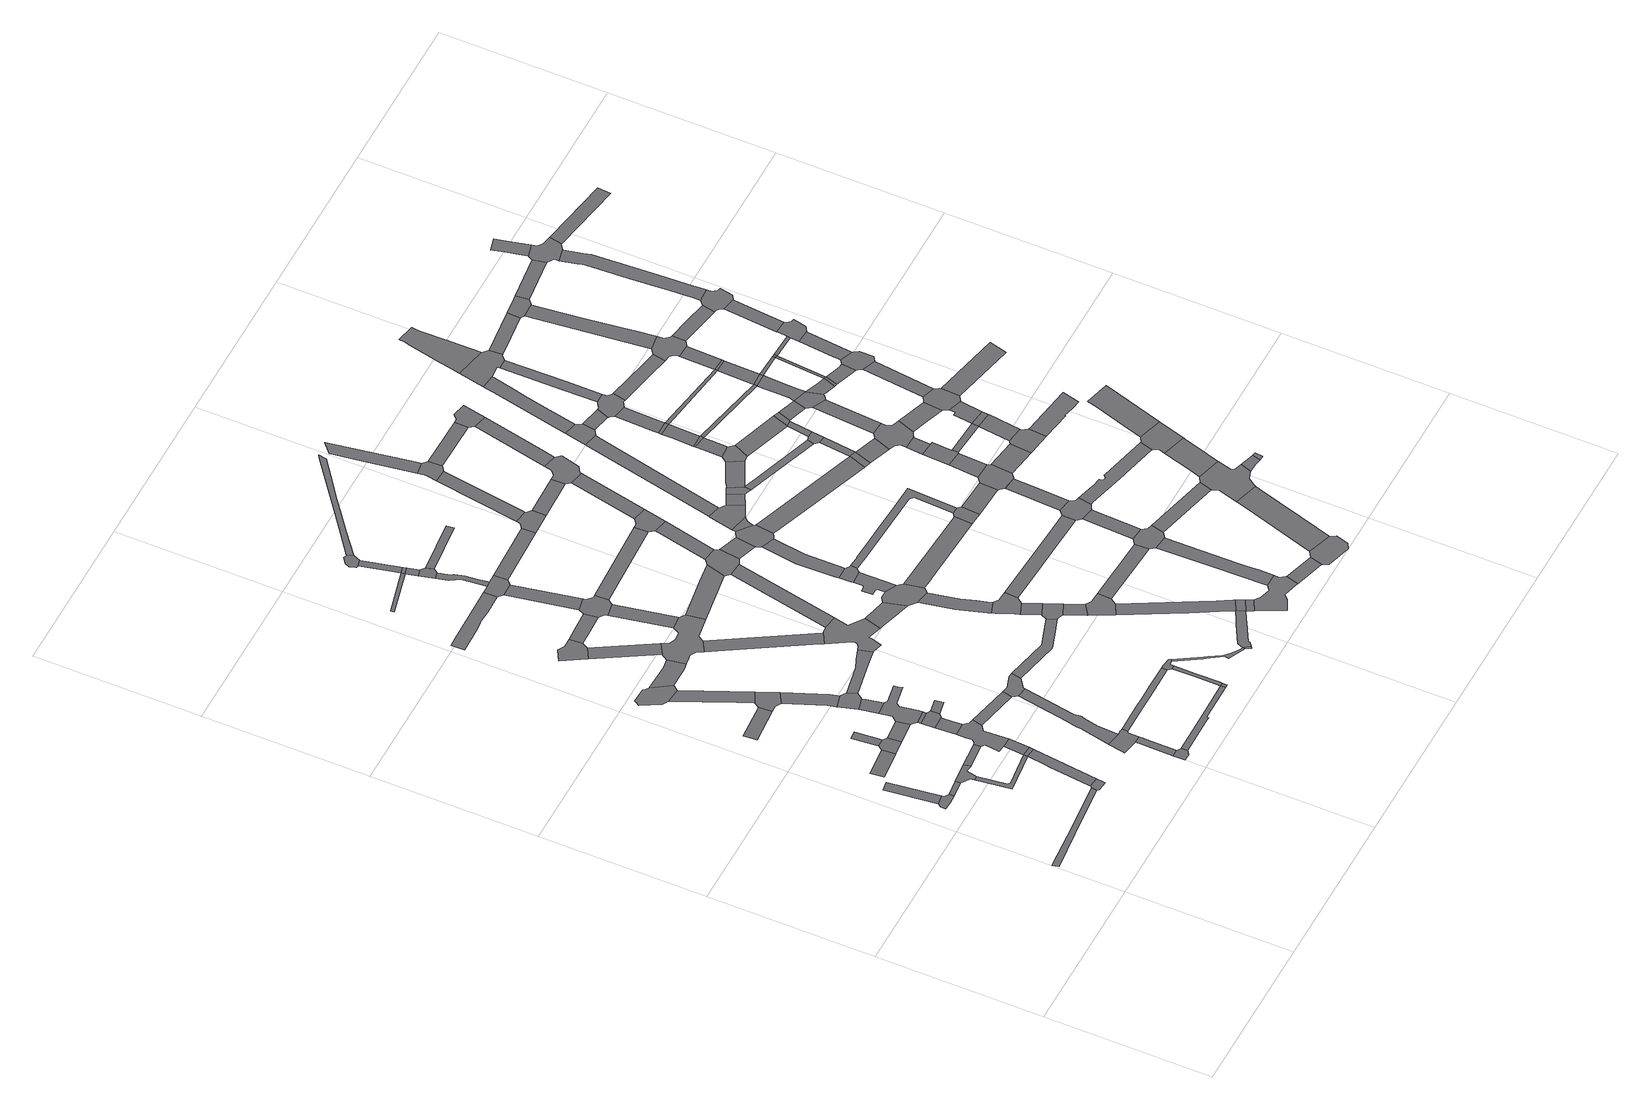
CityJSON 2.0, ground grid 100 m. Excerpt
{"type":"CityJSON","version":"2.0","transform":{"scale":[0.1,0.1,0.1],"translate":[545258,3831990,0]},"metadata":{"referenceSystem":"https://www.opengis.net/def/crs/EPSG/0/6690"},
"CityObjects":{
"road1":{"type":"Road","attributes":{"RoadStructureAttribute.sectionType":"1"},"geometry":[{"type":"MultiSurface","lod":"1","boundaries":[[[0,1,2,3,4,5,6,7]]]}]},
"road2":{"type":"Road","geometry":[{"type":"MultiSurface","lod":"1","boundaries":[[[8,9,10,11,12,13,14,15,16,17]]]}]},
"road3":{"type":"Road","attributes":{"RoadStructureAttribute.sectionType":"1"},"geometry":[{"type":"MultiSurface","lod":"1","boundaries":[[[18,19,10,9]]]}]},
"road4":{"type":"Road","attributes":{"RoadStructureAttribute.sectionType":"1"},"geometry":[{"type":"MultiSurface","lod":"1","boundaries":[[[20,17,16,21]]]}]},
"road5":{"type":"Road","geometry":[{"type":"MultiSurface","lod":"1","boundaries":[[[22,20,21,23,24,25,26,27,28]]]}]},
"road6":{"type":"Road","attributes":{"RoadStructureAttribute.sectionType":"1"},"geometry":[{"type":"MultiSurface","lod":"1","boundaries":[[[29,30,31,32,33]]]}]},
"road7":{"type":"Road","geometry":[{"type":"MultiSurface","lod":"1","boundaries":[[[34,0,7,35,36,37,38]]]}]},
"road8":{"type":"Road","attributes":{"RoadStructureAttribute.sectionType":"1"},"geometry":[{"type":"MultiSurface","lod":"1","boundaries":[[[39,40,25,24,41,42,43]]]}]},
"road9":{"type":"Road","attributes":{"RoadStructureAttribute.sectionType":"1"},"geometry":[{"type":"MultiSurface","lod":"1","boundaries":[[[42,44,45,46,47,34,38,48]]]}]},
"road10":{"type":"Road","attributes":{"RoadStructureAttribute.sectionType":"1"},"geometry":[{"type":"MultiSurface","lod":"1","boundaries":[[[49,50,51,22,28,52]]]}]},
"road11":{"type":"Road","geometry":[{"type":"MultiSurface","lod":"1","boundaries":[[[53,29,33,54,55,56]]]}]},
"road12":{"type":"Road","geometry":[{"type":"MultiSurface","lod":"1","boundaries":[[[57,58,53,56]]]}]},
"road13":{"type":"Road","attributes":{"RoadStructureAttribute.sectionType":"1"},"geometry":[{"type":"MultiSurface","lod":"1","boundaries":[[[59,60,61,62]]]}]},
"road14":{"type":"Road","geometry":[{"type":"MultiSurface","lod":"1","boundaries":[[[43,42,48,63,64]]]}]},
"road15":{"type":"Road","attributes":{"RoadStructureAttribute.sectionType":"1"},"geometry":[{"type":"MultiSurface","lod":"1","boundaries":[[[65,43,64,66]]]}]},
"road16":{"type":"Road","attributes":{"RoadStructureAttribute.sectionType":"1"},"geometry":[{"type":"MultiSurface","lod":"1","boundaries":[[[67,55,54,68]]]}]},
"road17":{"type":"Road","geometry":[{"type":"MultiSurface","lod":"1","boundaries":[[[69,70,71,72,73,74,75,49,52,76,77,78,79,65,66,80,81,82]]]}]},
"road18":{"type":"Road","geometry":[{"type":"MultiSurface","lod":"1","boundaries":[[[83,84,85,86,87,88,89,90,91,92,93,94,95]]]}]},
"road19":{"type":"Road","geometry":[{"type":"MultiSurface","lod":"1","boundaries":[[[96,97,98,99,100,101,102]]]}]},
"road20":{"type":"Road","attributes":{"RoadStructureAttribute.sectionType":"1"},"geometry":[{"type":"MultiSurface","lod":"1","boundaries":[[[103,104,105,71,70]]]}]},
"road21":{"type":"Road","attributes":{"RoadStructureAttribute.sectionType":"1"},"geometry":[{"type":"MultiSurface","lod":"1","boundaries":[[[88,106,107,108,89]]]}]},
"road22":{"type":"Road","attributes":{"RoadStructureAttribute.sectionType":"1"},"geometry":[{"type":"MultiSurface","lod":"1","boundaries":[[[109,110,111,96,102,112,113,114]]]}]},
"road23":{"type":"Road","geometry":[{"type":"MultiSurface","lod":"1","boundaries":[[[115,116,117,105,104,118,119,120]]]}]},
"road24":{"type":"Road","attributes":{"RoadStructureAttribute.sectionType":"1"},"geometry":[{"type":"MultiSurface","lod":"1","boundaries":[[[121,122,117,116]]]}]},
"road25":{"type":"Road","geometry":[{"type":"MultiSurface","lod":"1","boundaries":[[[108,107,59,62,123,124,125]]]}]},
"road26":{"type":"Road","geometry":[{"type":"MultiSurface","lod":"1","boundaries":[[[126,127,128,129,130,109,114,131,132,133,134,135,136,137]]]}]},
"road27":{"type":"Road","attributes":{"RoadStructureAttribute.sectionType":"1"},"geometry":[{"type":"MultiSurface","lod":"1","boundaries":[[[138,125,124,139,140,141]]]}]},
"road28":{"type":"Road","attributes":{"RoadStructureAttribute.sectionType":"1"},"geometry":[{"type":"MultiSurface","lod":"1","boundaries":[[[142,143,144,145,146,147]]]}]},
"road29":{"type":"Road","geometry":[{"type":"MultiSurface","lod":"1","boundaries":[[[141,140,148,144,143,149,150]]]}]},
"road30":{"type":"Road","attributes":{"RoadStructureAttribute.sectionType":"1"},"geometry":[{"type":"MultiSurface","lod":"1","boundaries":[[[151,152,153,154,155,156,157,147,146,158,67,68,122,121]]]}]},
"road31":{"type":"Road","attributes":{"RoadStructureAttribute.sectionType":"1"},"geometry":[{"type":"MultiSurface","lod":"1","boundaries":[[[159,160,93,92,161,162,163,164]]]}]},
"road32":{"type":"Road","geometry":[{"type":"MultiSurface","lod":"1","boundaries":[[[165,166,167,120,119]]]}]},
"road33":{"type":"Road","attributes":{"RoadStructureAttribute.sectionType":"1"},"geometry":[{"type":"MultiSurface","lod":"1","boundaries":[[[82,81,168,169,170,171]]]}]},
"road34":{"type":"Road","attributes":{"RoadStructureAttribute.sectionType":"1"},"geometry":[{"type":"MultiSurface","lod":"1","boundaries":[[[172,173,174,175,176,177,178,126,137,179,180,181,182,183,184]]]}]},
"road35":{"type":"Road","geometry":[{"type":"MultiSurface","lod":"1","boundaries":[[[185,186,187,188,189,190,191]]]}]},
"road36":{"type":"Road","attributes":{"RoadStructureAttribute.sectionType":"1"},"geometry":[{"type":"MultiSurface","lod":"1","boundaries":[[[189,188,192,193]]]}]},
"road37":{"type":"Road","attributes":{"RoadStructureAttribute.sectionType":"1"},"geometry":[{"type":"MultiSurface","lod":"1","boundaries":[[[194,100,99,195,196,197,198,199]]]}]},
"road38":{"type":"Road","attributes":{"RoadStructureAttribute.sectionType":"1"},"geometry":[{"type":"MultiSurface","lod":"1","boundaries":[[[200,201,202,150,149,203,204,205]]]}]},
"road39":{"type":"Road","geometry":[{"type":"MultiSurface","lod":"1","boundaries":[[[206,207,171,170,169,172,184,208,209,210]]]}]},
"road40":{"type":"Road","attributes":{"RoadStructureAttribute.sectionType":"1"},"geometry":[{"type":"MultiSurface","lod":"1","boundaries":[[[211,212,213,214,215,216,217,218,219]]]}]},
"road41":{"type":"Road","attributes":{"RoadStructureAttribute.sectionType":"1"},"geometry":[{"type":"MultiSurface","lod":"1","boundaries":[[[220,221,222,223,134,133,224,225,226,227,228]]]}]},
"road42":{"type":"Road","attributes":{"RoadStructureAttribute.sectionType":"1"},"geometry":[{"type":"MultiSurface","lod":"1","boundaries":[[[229,230,191,190,231,232]]]}]},
"road43":{"type":"Road","geometry":[{"type":"MultiSurface","lod":"1","boundaries":[[[233,234,235,193,192,236,237,238,159,164,239,240,241,242,243,244,245,246,247,248]]]}]},
"road44":{"type":"Road","attributes":{"RoadStructureAttribute.sectionType":"1"},"geometry":[{"type":"MultiSurface","lod":"1","boundaries":[[[243,242,249,250,251,252]]]}]},
"road45":{"type":"Road","attributes":{"RoadStructureAttribute.sectionType":"1"},"geometry":[{"type":"MultiSurface","lod":"1","boundaries":[[[253,254,255,256,257,258]]]}]},
"road46":{"type":"Road","geometry":[{"type":"MultiSurface","lod":"1","boundaries":[[[199,198,259,260]]]}]},
"road47":{"type":"Road","attributes":{"RoadStructureAttribute.sectionType":"1"},"geometry":[{"type":"MultiSurface","lod":"1","boundaries":[[[261,262,248,247]]]}]},
"road48":{"type":"Road","geometry":[{"type":"MultiSurface","lod":"1","boundaries":[[[263,264,265,266,229,232,267,262,261,268,269,270]]]}]},
"road49":{"type":"Road","attributes":{"RoadStructureAttribute.sectionType":"1"},"geometry":[{"type":"MultiSurface","lod":"1","boundaries":[[[271,272,199,260,273,274,275]]]}]},
"road50":{"type":"Road","geometry":[{"type":"MultiSurface","lod":"1","boundaries":[[[276,252,251,277,278,279,280,281,200,205,282,283,284,285,286,287,288,289]]]}]},
"road51":{"type":"Road","attributes":{"RoadStructureAttribute.sectionType":"1"},"geometry":[{"type":"MultiSurface","lod":"1","boundaries":[[[290,291,266,265]]]}]},
"road52":{"type":"Road","geometry":[{"type":"MultiSurface","lod":"1","boundaries":[[[292,293,294,295,296,211,219,291,290,297]]]}]},
"road53":{"type":"Road","geometry":[{"type":"MultiSurface","lod":"1","boundaries":[[[298,299,300,228,227,271,275,301,302,303]]]}]},
"road54":{"type":"Road","attributes":{"RoadStructureAttribute.sectionType":"1"},"geometry":[{"type":"MultiSurface","lod":"1","boundaries":[[[304,305,306,210,209,307,308,309,310,311]]]}]},
"road55":{"type":"Road","attributes":{"RoadStructureAttribute.sectionType":"1"},"geometry":[{"type":"MultiSurface","lod":"1","boundaries":[[[312,313,314,315,316,317,318,319,294,293]]]}]},
"road56":{"type":"Road","attributes":{"RoadStructureAttribute.sectionType":"1"},"geometry":[{"type":"MultiSurface","lod":"1","boundaries":[[[320,258,321,322]]]}]},
"road57":{"type":"Road","geometry":[{"type":"MultiSurface","lod":"1","boundaries":[[[323,253,258,320]]]}]},
"road58":{"type":"Road","geometry":[{"type":"MultiSurface","lod":"1","boundaries":[[[322,321,317,316,324,325]]]}]},
"road59":{"type":"Road","attributes":{"RoadStructureAttribute.sectionType":"1"},"geometry":[{"type":"MultiSurface","lod":"1","boundaries":[[[326,327,328,253,323]]]}]},
"road60":{"type":"Road","geometry":[{"type":"MultiSurface","lod":"1","boundaries":[[[329,330,331,332,333,327,326,334,335]]]}]},
"road61":{"type":"Road","attributes":{"RoadStructureAttribute.sectionType":"1"},"geometry":[{"type":"MultiSurface","lod":"1","boundaries":[[[336,337,338,339,340,303,302,341,342,343,344,345,346]]]}]},
"road62":{"type":"Road","attributes":{"RoadStructureAttribute.sectionType":"1"},"geometry":[{"type":"MultiSurface","lod":"1","boundaries":[[[347,348,246,245,349]]]}]},
"road63":{"type":"Road","attributes":{"RoadStructureAttribute.sectionType":"1"},"geometry":[{"type":"MultiSurface","lod":"1","boundaries":[[[350,351,287,286,352,353,354,355,356]]]}]},
"road64":{"type":"Road","attributes":{"RoadStructureAttribute.sectionType":"1"},"geometry":[{"type":"MultiSurface","lod":"1","boundaries":[[[357,276,289,358]]]}]},
"road65":{"type":"Road","attributes":{"RoadStructureAttribute.sectionType":"1"},"geometry":[{"type":"MultiSurface","lod":"1","boundaries":[[[346,359,345,360,361]]]}]},
"road66":{"type":"Road","attributes":{"RoadStructureAttribute.sectionType":"1"},"geometry":[{"type":"MultiSurface","lod":"1","boundaries":[[[362,363,325,324]]]}]},
"road67":{"type":"Road","attributes":{"RoadStructureAttribute.sectionType":"1"},"geometry":[{"type":"MultiSurface","lod":"1","boundaries":[[[364,292,297,365]]]}]},
"road68":{"type":"Road","attributes":{"RoadStructureAttribute.sectionType":"1"},"geometry":[{"type":"MultiSurface","lod":"1","boundaries":[[[366,367,368,369,370,371,372,373,374,375]]]}]},
"road69":{"type":"Road","attributes":{"RoadStructureAttribute.sectionType":"1"},"geometry":[{"type":"MultiSurface","lod":"1","boundaries":[[[376,270,269,377]]]}]},
"road70":{"type":"Road","geometry":[{"type":"MultiSurface","lod":"1","boundaries":[[[378,379,380,356,355,381,366,375,382,383,384,385,386]]]}]},
"road71":{"type":"Road","geometry":[{"type":"MultiSurface","lod":"1","boundaries":[[[387,388,371,370,389,390,391,392,393,394]]]}]},
"road72":{"type":"Road","attributes":{"RoadStructureAttribute.sectionType":"1"},"geometry":[{"type":"MultiSurface","lod":"1","boundaries":[[[392,391,395,396,397]]]}]},
"road73":{"type":"Road","geometry":[{"type":"MultiSurface","lod":"1","boundaries":[[[397,396,398,304,311,399,400,401]]]}]},
"road74":{"type":"Road","attributes":{"RoadStructureAttribute.sectionType":"1"},"geometry":[{"type":"MultiSurface","lod":"1","boundaries":[[[401,400,402,403]]]}]},
"road75":{"type":"Road","attributes":{"RoadStructureAttribute.sectionType":"1"},"geometry":[{"type":"MultiSurface","lod":"1","boundaries":[[[404,405,406,407,408,409,410,411,386,385]]]}]},
"road76":{"type":"Road","attributes":{"RoadStructureAttribute.sectionType":"1"},"geometry":[{"type":"MultiSurface","lod":"1","boundaries":[[[412,413,414,415,416,346,361,417,418,419,420,421,422]]]}]},
"road77":{"type":"Road","geometry":[{"type":"MultiSurface","lod":"1","boundaries":[[[423,403,402,424,425,426,427,428,429,430]]]}]},
"road78":{"type":"Road","geometry":[{"type":"MultiSurface","lod":"1","boundaries":[[[431,432,347,349,357,358,433,434,435]]]}]},
"road79":{"type":"Road","geometry":[{"type":"MultiSurface","lod":"1","boundaries":[[[436,437,438,439,440,405,404,441,442,443,444,445]]]}]},
"road80":{"type":"Road","attributes":{"RoadStructureAttribute.sectionType":"1"},"geometry":[{"type":"MultiSurface","lod":"1","boundaries":[[[446,447,427,426,448,449,450,451,412,452]]]}]},
"road81":{"type":"Road","attributes":{"RoadStructureAttribute.sectionType":"1"},"geometry":[{"type":"MultiSurface","lod":"1","boundaries":[[[453,454,455,456,457,458,335,334,459,460,461,462,463]]]}]},
"road82":{"type":"Road","attributes":{"RoadStructureAttribute.sectionType":"1"},"geometry":[{"type":"MultiSurface","lod":"1","boundaries":[[[464,465,466,467,438,437,468,469]]]}]},
"road83":{"type":"Road","attributes":{"RoadStructureAttribute.sectionType":"1"},"geometry":[{"type":"MultiSurface","lod":"1","boundaries":[[[434,433,470,471]]]}]},
"road84":{"type":"Road","attributes":{"RoadStructureAttribute.sectionType":"1"},"geometry":[{"type":"MultiSurface","lod":"1","boundaries":[[[472,431,435,473]]]}]},
"road85":{"type":"Road","geometry":[{"type":"MultiSurface","lod":"1","boundaries":[[[474,475,452,412,422,476]]]}]},
"road86":{"type":"Road","attributes":{"RoadStructureAttribute.sectionType":"1"},"geometry":[{"type":"MultiSurface","lod":"1","boundaries":[[[476,422,477,478,479]]]}]},
"road87":{"type":"Road","geometry":[{"type":"MultiSurface","lod":"1","boundaries":[[[480,481,364,365,482,483,484,485]]]}]},
"road88":{"type":"Road","geometry":[{"type":"MultiSurface","lod":"1","boundaries":[[[486,487,471,470,464,469,488,489,490,491,492]]]}]},
"road89":{"type":"Road","geometry":[{"type":"MultiSurface","lod":"1","boundaries":[[[493,494,376,377,472,473,495]]]}]},
"road90":{"type":"Road","geometry":[{"type":"MultiSurface","lod":"1","boundaries":[[[496,497,498,479,478,499,500,501,502,503,504,505,506,507,508,509,510,511]]]}]},
"road91":{"type":"Road","attributes":{"RoadStructureAttribute.sectionType":"1"},"geometry":[{"type":"MultiSurface","lod":"1","boundaries":[[[512,513,384,383,514,515,516,517,518]]]}]},
"road92":{"type":"Road","attributes":{"RoadStructureAttribute.sectionType":"1"},"geometry":[{"type":"MultiSurface","lod":"1","boundaries":[[[519,480,485,520,521,522]]]}]},
"road93":{"type":"Road","attributes":{"RoadStructureAttribute.sectionType":"1"},"geometry":[{"type":"MultiSurface","lod":"1","boundaries":[[[430,429,523,524]]]}]},
"road94":{"type":"Road","geometry":[{"type":"MultiSurface","lod":"1","boundaries":[[[525,486,492,526,527,528,529]]]}]},
"road95":{"type":"Road","attributes":{"RoadStructureAttribute.sectionType":"1"},"geometry":[{"type":"MultiSurface","lod":"1","boundaries":[[[530,531,532,394,393,533,534,535,536]]]}]},
"road96":{"type":"Road","attributes":{"RoadStructureAttribute.sectionType":"1"},"geometry":[{"type":"MultiSurface","lod":"1","boundaries":[[[537,483,482,538]]]}]},
"road97":{"type":"Road","attributes":{"RoadStructureAttribute.sectionType":"1"},"geometry":[{"type":"MultiSurface","lod":"1","boundaries":[[[539,540,541,542,543,544,545,546,547,445,444,548,549,550,551,552,553,554]]]}]},
"road98":{"type":"Road","attributes":{"RoadStructureAttribute.sectionType":"1"},"geometry":[{"type":"MultiSurface","lod":"1","boundaries":[[[555,556,525,529,557,558,559,560,561,562]]]}]},
"road99":{"type":"Road","attributes":{"RoadStructureAttribute.sectionType":"1"},"geometry":[{"type":"MultiSurface","lod":"1","boundaries":[[[563,493,495,564]]]}]},
"road100":{"type":"Road","geometry":[{"type":"MultiSurface","lod":"1","boundaries":[[[565,566,567,568,519,522,569,570]]]}]},
"road101":{"type":"Road","attributes":{"RoadStructureAttribute.sectionType":"1"},"geometry":[{"type":"MultiSurface","lod":"1","boundaries":[[[571,572,573,574,511,510,575,576,577,578,579]]]}]},
"road102":{"type":"Road","attributes":{"RoadStructureAttribute.sectionType":"1"},"geometry":[{"type":"MultiSurface","lod":"1","boundaries":[[[580,507,506,581,582,583]]]}]},
"road103":{"type":"Road","attributes":{"RoadStructureAttribute.sectionType":"1"},"geometry":[{"type":"MultiSurface","lod":"1","boundaries":[[[584,559,558,585]]]}]},
"road104":{"type":"Road","attributes":{"RoadStructureAttribute.sectionType":"1"},"geometry":[{"type":"MultiSurface","lod":"1","boundaries":[[[586,587,588,589,590,566,565]]]}]},
"road105":{"type":"Road","geometry":[{"type":"MultiSurface","lod":"1","boundaries":[[[591,584,585,592,593,594,595]]]}]},
"road106":{"type":"Road","geometry":[{"type":"MultiSurface","lod":"1","boundaries":[[[596,597,598,537,538,599,563,564,600,601,602,603,604,605]]]}]},
"road107":{"type":"Road","geometry":[{"type":"MultiSurface","lod":"1","boundaries":[[[606,524,523,571,579,607,608,609,610]]]}]},
"road108":{"type":"Road","geometry":[{"type":"MultiSurface","lod":"1","boundaries":[[[553,518,517,611,612,613,614,554]]]}]},
"road109":{"type":"Road","attributes":{"RoadStructureAttribute.sectionType":"1"},"geometry":[{"type":"MultiSurface","lod":"1","boundaries":[[[615,616,617,555,562,618,619]]]}]},
"road110":{"type":"Road","attributes":{"RoadStructureAttribute.sectionType":"1"},"geometry":[{"type":"MultiSurface","lod":"1","boundaries":[[[620,621,622,623,491,490,624,625,626,627]]]}]},
"road111":{"type":"Road","geometry":[{"type":"MultiSurface","lod":"1","boundaries":[[[628,583,582,629,630,631,632,633,634]]]}]},
"road112":{"type":"Road","attributes":{"RoadStructureAttribute.sectionType":"1"},"geometry":[{"type":"MultiSurface","lod":"1","boundaries":[[[635,606,610,636]]]}]},
"road113":{"type":"Road","attributes":{"RoadStructureAttribute.sectionType":"1"},"geometry":[{"type":"MultiSurface","lod":"1","boundaries":[[[570,569,637,638]]]}]},
"road114":{"type":"Road","attributes":{"RoadStructureAttribute.sectionType":"1"},"geometry":[{"type":"MultiSurface","lod":"1","boundaries":[[[639,640,641,595,594,642]]]}]},
"road115":{"type":"Road","attributes":{"RoadStructureAttribute.sectionType":"1"},"geometry":[{"type":"MultiSurface","lod":"1","boundaries":[[[614,613,643,644]]]}]},
"road116":{"type":"Road","geometry":[{"type":"MultiSurface","lod":"1","boundaries":[[[645,536,535,635,636,646,647,648,649,650,651]]]}]},
"road117":{"type":"Road","attributes":{"RoadStructureAttribute.sectionType":"1"},"geometry":[{"type":"MultiSurface","lod":"1","boundaries":[[[652,596,605,653,654]]]}]},
"road118":{"type":"Road","attributes":{"RoadStructureAttribute.sectionType":"1"},"geometry":[{"type":"MultiSurface","lod":"1","boundaries":[[[655,656,657,594,593,658,659,660]]]}]},
"road119":{"type":"Road","attributes":{"RoadStructureAttribute.sectionType":"1"},"geometry":[{"type":"MultiSurface","lod":"1","boundaries":[[[661,645,651,662,663]]]}]},
"road120":{"type":"Road","geometry":[{"type":"MultiSurface","lod":"1","boundaries":[[[664,665,639,642,666,667]]]}]},
"road121":{"type":"Road","attributes":{"RoadStructureAttribute.sectionType":"1"},"geometry":[{"type":"MultiSurface","lod":"1","boundaries":[[[668,608,607,669,670,671,672]]]}]},
"road122":{"type":"Road","attributes":{"RoadStructureAttribute.sectionType":"1"},"geometry":[{"type":"MultiSurface","lod":"1","boundaries":[[[673,674,675,676,628,634,677,678,679,680,681,682]]]}]},
"road123":{"type":"Road","geometry":[{"type":"MultiSurface","lod":"1","boundaries":[[[683,684,615,619,685,686,687]]]}]},
"road124":{"type":"Road","attributes":{"RoadStructureAttribute.sectionType":"1"},"geometry":[{"type":"MultiSurface","lod":"1","boundaries":[[[688,661,663]]]}]},
"road125":{"type":"Road","attributes":{"RoadStructureAttribute.sectionType":"1"},"geometry":[{"type":"MultiSurface","lod":"1","boundaries":[[[689,690,665,664,691,692,693,694]]]}]},
"road126":{"type":"Road","geometry":[{"type":"MultiSurface","lod":"1","boundaries":[[[695,696,697,638,637,652,654,698]]]}]},
"road127":{"type":"Road","geometry":[{"type":"MultiSurface","lod":"1","boundaries":[[[699,700,701,644,643,702,703,688,663,704,705,706,707,708,709,710]]]}]},
"road128":{"type":"Road","geometry":[{"type":"MultiSurface","lod":"1","boundaries":[[[711,689,694,712,713]]]}]},
"road129":{"type":"Road","geometry":[{"type":"MultiSurface","lod":"1","boundaries":[[[627,626,714,715,716]]]}]},
"road130":{"type":"Road","attributes":{"RoadStructureAttribute.sectionType":"1"},"geometry":[{"type":"MultiSurface","lod":"1","boundaries":[[[717,718,711,713,719,720,721,722,723]]]}]},
"road131":{"type":"Road","attributes":{"RoadStructureAttribute.sectionType":"1"},"geometry":[{"type":"MultiSurface","lod":"1","boundaries":[[[724,699,710,725]]]}]},
"road132":{"type":"Road","geometry":[{"type":"MultiSurface","lod":"1","boundaries":[[[726,727,717,723,728]]]}]},
"road133":{"type":"Road","attributes":{"RoadStructureAttribute.sectionType":"1"},"geometry":[{"type":"MultiSurface","lod":"1","boundaries":[[[686,685,729,730,731]]]}]},
"road134":{"type":"Road","attributes":{"RoadStructureAttribute.sectionType":"1"},"geometry":[{"type":"MultiSurface","lod":"1","boundaries":[[[732,627,716,733]]]}]},
"road135":{"type":"Road","attributes":{"RoadStructureAttribute.sectionType":"1"},"geometry":[{"type":"MultiSurface","lod":"1","boundaries":[[[734,715,714,735,736]]]}]},
"road136":{"type":"Road","attributes":{"RoadStructureAttribute.sectionType":"1"},"geometry":[{"type":"MultiSurface","lod":"1","boundaries":[[[667,666,737,738,739]]]}]},
"road137":{"type":"Road","attributes":{"RoadStructureAttribute.sectionType":"1"},"geometry":[{"type":"MultiSurface","lod":"1","boundaries":[[[740,741,726,728,742,743,744]]]}]},
"road138":{"type":"Road","geometry":[{"type":"MultiSurface","lod":"1","boundaries":[[[745,724,725,746,747,748,749,750,751]]]}]},
"road139":{"type":"Road","attributes":{"RoadStructureAttribute.sectionType":"1"},"geometry":[{"type":"MultiSurface","lod":"1","boundaries":[[[752,753,754,755,683,687,756,757,758,759,760]]]}]},
"road140":{"type":"Road","geometry":[{"type":"MultiSurface","lod":"1","boundaries":[[[761,660,659,732,733,762,763]]]}]},
"road141":{"type":"Road","attributes":{"RoadStructureAttribute.sectionType":"1"},"geometry":[{"type":"MultiSurface","lod":"1","boundaries":[[[764,765,766,767,768,769,770,771,772,648,647,773,774,775,776,777]]]}]},
"road142":{"type":"Road","attributes":{"RoadStructureAttribute.sectionType":"1"},"geometry":[{"type":"MultiSurface","lod":"1","boundaries":[[[707,706,778,779]]]}]},
"road143":{"type":"Road","attributes":{"RoadStructureAttribute.sectionType":"1"},"geometry":[{"type":"MultiSurface","lod":"1","boundaries":[[[780,745,751,781]]]}]},
"road144":{"type":"Road","geometry":[{"type":"MultiSurface","lod":"1","boundaries":[[[782,783,672,671,784,673,682,785,786,787,788,789,790,791,792,793,794,795]]]}]},
"road145":{"type":"Road","attributes":{"RoadStructureAttribute.sectionType":"1"},"geometry":[{"type":"MultiSurface","lod":"1","boundaries":[[[796,738,797,761,763]]]}]},
"road146":{"type":"Road","geometry":[{"type":"MultiSurface","lod":"1","boundaries":[[[798,799,800,801,731,730,802,803,740,744,804,805,806,807,808,809,810,811]]]}]},
"road147":{"type":"Road","geometry":[{"type":"MultiSurface","lod":"1","boundaries":[[[812,813,814,736,735,815,816,780,781,817,818,819,820,821,822,823]]]}]},
"road148":{"type":"Road","geometry":[{"type":"MultiSurface","lod":"1","boundaries":[[[739,738,796,824,825,826]]]}]},
"road149":{"type":"Road","attributes":{"RoadStructureAttribute.sectionType":"1"},"geometry":[{"type":"MultiSurface","lod":"1","boundaries":[[[712,694,827,828]]]}]},
"road150":{"type":"Road","attributes":{"RoadStructureAttribute.sectionType":"1"},"geometry":[{"type":"MultiSurface","lod":"1","boundaries":[[[748,747,829,830]]]}]},
"road151":{"type":"Road","geometry":[{"type":"MultiSurface","lod":"1","boundaries":[[[831,832,779,778,833,834,835,836,837,838]]]}]},
"road152":{"type":"Road","attributes":{"RoadStructureAttribute.sectionType":"1"},"geometry":[{"type":"MultiSurface","lod":"1","boundaries":[[[826,825,839,840]]]}]},
"road153":{"type":"Road","attributes":{"RoadStructureAttribute.sectionType":"1"},"geometry":[{"type":"MultiSurface","lod":"1","boundaries":[[[841,842,782,795,843,844,845,846,847]]]}]},
"road154":{"type":"Road","attributes":{"RoadStructureAttribute.sectionType":"1"},"geometry":[{"type":"MultiSurface","lod":"1","boundaries":[[[848,849,798,811,850,851]]]}]},
"road155":{"type":"Road","attributes":{"RoadStructureAttribute.sectionType":"1"},"geometry":[{"type":"MultiSurface","lod":"1","boundaries":[[[852,812,823,853]]]}]},
"road156":{"type":"Road","attributes":{"RoadStructureAttribute.sectionType":"1"},"geometry":[{"type":"MultiSurface","lod":"1","boundaries":[[[790,789,854,855,856]]]}]},
"road157":{"type":"Road","attributes":{"RoadStructureAttribute.sectionType":"1"},"geometry":[{"type":"MultiSurface","lod":"1","boundaries":[[[728,723,857,858]]]}]},
"road158":{"type":"Road","attributes":{"RoadStructureAttribute.sectionType":"1"},"geometry":[{"type":"MultiSurface","lod":"1","boundaries":[[[829,831,838,859]]]}]},
"road159":{"type":"Road","geometry":[{"type":"MultiSurface","lod":"1","boundaries":[[[860,861,752,760,862,863,848,851,864,865,866,867,868]]]}]},
"road160":{"type":"Road","attributes":{"RoadStructureAttribute.sectionType":"1"},"geometry":[{"type":"MultiSurface","lod":"1","boundaries":[[[820,819,869,870,871]]]}]},
"road161":{"type":"Road","geometry":[{"type":"MultiSurface","lod":"1","boundaries":[[[856,855,872,873]]]}]},
"road162":{"type":"Road","geometry":[{"type":"MultiSurface","lod":"1","boundaries":[[[840,839,852,853,874,875,876]]]}]},
"road163":{"type":"Road","geometry":[{"type":"MultiSurface","lod":"1","boundaries":[[[830,829,859,877]]]}]},
"road164":{"type":"Road","attributes":{"RoadStructureAttribute.sectionType":"1"},"geometry":[{"type":"MultiSurface","lod":"1","boundaries":[[[878,807,806,879,880,881]]]}]},
"road165":{"type":"Road","geometry":[{"type":"MultiSurface","lod":"1","boundaries":[[[882,883,777,776,884,885,841,847,886,887,888,889]]]}]},
"road166":{"type":"Road","attributes":{"RoadStructureAttribute.sectionType":"1"},"geometry":[{"type":"MultiSurface","lod":"1","boundaries":[[[890,891,892,893,894,895,896,860,868,897,898,899,900,901,902]]]}]},
"road167":{"type":"Road","attributes":{"RoadStructureAttribute.sectionType":"1"},"geometry":[{"type":"MultiSurface","lod":"1","boundaries":[[[903,904,905,830,877,906]]]}]},
"road168":{"type":"Road","attributes":{"RoadStructureAttribute.sectionType":"1"},"geometry":[{"type":"MultiSurface","lod":"1","boundaries":[[[907,908,909,910,911,912,913,914,915,916,917,840,876]]]}]},
"road169":{"type":"Road","geometry":[{"type":"MultiSurface","lod":"1","boundaries":[[[918,828,827,912,911,919]]]}]},
"road170":{"type":"Road","attributes":{"RoadStructureAttribute.sectionType":"1"},"geometry":[{"type":"MultiSurface","lod":"1","boundaries":[[[920,921,922,876,875,923,924,925]]]}]},
"road171":{"type":"Road","attributes":{"RoadStructureAttribute.sectionType":"1"},"geometry":[{"type":"MultiSurface","lod":"1","boundaries":[[[926,836,835,927,928,929,930,931]]]}]},
"road172":{"type":"Road","geometry":[{"type":"MultiSurface","lod":"1","boundaries":[[[932,933,934,871,870,903,906,935,936,937,938,939,940,941]]]}]},
"road173":{"type":"Road","attributes":{"RoadStructureAttribute.sectionType":"1"},"geometry":[{"type":"MultiSurface","lod":"1","boundaries":[[[857,942,943,828,918,944,945]]]}]},
"road174":{"type":"Road","geometry":[{"type":"MultiSurface","lod":"1","boundaries":[[[925,924,946,947,948]]]}]},
"road175":{"type":"Road","geometry":[{"type":"MultiSurface","lod":"1","boundaries":[[[858,857,945,949]]]}]},
"road176":{"type":"Road","attributes":{"RoadStructureAttribute.sectionType":"1"},"geometry":[{"type":"MultiSurface","lod":"1","boundaries":[[[950,951,952,882,889,953]]]}]},
"road177":{"type":"Road","attributes":{"RoadStructureAttribute.sectionType":"1"},"geometry":[{"type":"MultiSurface","lod":"1","boundaries":[[[954,947,946,955,956,957]]]}]},
"road178":{"type":"Road","attributes":{"RoadStructureAttribute.sectionType":"1"},"geometry":[{"type":"MultiSurface","lod":"1","boundaries":[[[918,919,958,959]]]}]},
"road179":{"type":"Road","attributes":{"RoadStructureAttribute.sectionType":"1"},"geometry":[{"type":"MultiSurface","lod":"1","boundaries":[[[960,961,858,949,962]]]}]},
"road180":{"type":"Road","attributes":{"RoadStructureAttribute.sectionType":"1"},"geometry":[{"type":"MultiSurface","lod":"1","boundaries":[[[963,867,866,964,965]]]}]},
"road181":{"type":"Road","attributes":{"RoadStructureAttribute.sectionType":"1"},"geometry":[{"type":"MultiSurface","lod":"1","boundaries":[[[966,932,941,967]]]}]},
"road182":{"type":"Road","attributes":{"RoadStructureAttribute.sectionType":"1"},"geometry":[{"type":"MultiSurface","lod":"1","boundaries":[[[958,925,948,968]]]}]},
"road183":{"type":"Road","geometry":[{"type":"MultiSurface","lod":"1","boundaries":[[[969,970,971,972,973,974,881,880,975,976,977,978,960,962,979,980,981]]]}]},
"road184":{"type":"Road","geometry":[{"type":"MultiSurface","lod":"1","boundaries":[[[959,958,968,982]]]}]},
"road185":{"type":"Road","geometry":[{"type":"MultiSurface","lod":"1","boundaries":[[[983,957,956,984,966,967,985,986,987,988]]]}]},
"road186":{"type":"Road","attributes":{"RoadStructureAttribute.sectionType":"1"},"geometry":[{"type":"MultiSurface","lod":"1","boundaries":[[[989,990,991,992,993,994,974,973]]]}]},
"road187":{"type":"Road","attributes":{"RoadStructureAttribute.sectionType":"1"},"geometry":[{"type":"MultiSurface","lod":"1","boundaries":[[[938,937,995,996]]]}]},
"road188":{"type":"Road","attributes":{"RoadStructureAttribute.sectionType":"1"},"geometry":[{"type":"MultiSurface","lod":"1","boundaries":[[[982,968,997,998]]]}]},
"road189":{"type":"Road","attributes":{"RoadStructureAttribute.sectionType":"1"},"geometry":[{"type":"MultiSurface","lod":"1","boundaries":[[[999,1000,1001,983,988,1002,1003,1004]]]}]},
"road190":{"type":"Road","geometry":[{"type":"MultiSurface","lod":"1","boundaries":[[[1005,1006,963,965,1007,994,993,1008]]]}]},
"road191":{"type":"Road","attributes":{"RoadStructureAttribute.sectionType":"1"},"geometry":[{"type":"MultiSurface","lod":"1","boundaries":[[[1009,981,980,1010,1011]]]}]},
"road192":{"type":"Road","geometry":[{"type":"MultiSurface","lod":"1","boundaries":[[[1012,1013,1014,998,997,1015,1016,999,1004,1017,1018,1019,1020,1021,1022]]]}]},
"road193":{"type":"Road","attributes":{"RoadStructureAttribute.sectionType":"1"},"geometry":[{"type":"MultiSurface","lod":"1","boundaries":[[[1023,1024,1012,1022,1025,1026]]]}]},
"road194":{"type":"Road","attributes":{"RoadStructureAttribute.sectionType":"1"},"geometry":[{"type":"MultiSurface","lod":"1","boundaries":[[[1027,1005,1008,1028]]]}]},
"road195":{"type":"Road","geometry":[{"type":"MultiSurface","lod":"1","boundaries":[[[1029,1030,1031,1032,1033,1011,1010,1034,1035,1036,1023,1026,1037,1038,1039]]]}]},
"road196":{"type":"Road","attributes":{"RoadStructureAttribute.sectionType":"1"},"geometry":[{"type":"MultiSurface","lod":"1","boundaries":[[[1040,1041,1042,1043,1044,1045,1046,1047,1048,1049,1050,1051,1052,1053,1054,1055,1056,1057,1033,1032]]]}]},
"road197":{"type":"Road","attributes":{"RoadStructureAttribute.sectionType":"1"},"geometry":[{"type":"MultiSurface","lod":"1","boundaries":[[[1058,1059,1060,1061,1062,1063]]]}]},
"road198":{"type":"Road","geometry":[{"type":"MultiSurface","lod":"1","boundaries":[[[1064,1065,1066,1063,1062,1027,1028,1067,1068,1069,1048,1047,1070,1071,1072]]]}]},
"road199":{"type":"Road","attributes":{"RoadStructureAttribute.sectionType":"1"},"geometry":[{"type":"MultiSurface","lod":"1","boundaries":[[[1073,1072,1071,1074,1075,1076]]]}]}
},
"vertices":[
[604,490,0],[232,455,0],[10,436,0],[8,435,0],[16,399,0],[379,436,0],[583,454,0],[598,455,0],
[204,1171,0],[203,1184,0],[144,1176,0],[129,1156,0],[128,1155,0],[127,1124,0],[183,1122,0],[205,1124,0],[232,1126,0],[230,1155,0],
[163,1494,0],[105,1486,0],
[329,1165,0],[332,1136,0],
[455,1178,0],[382,1100,0],[385,1077,0],[411,1080,0],[423,1144,0],[454,1138,0],[466,1136,0],
[362,1619,0],[183,1601,0],[192,1521,0],[229,1525,0],[370,1539,0],
[614,499,0],[608,445,0],[668,439,0],[670,459,0],[674,493,0],
[449,894,0],[432,906,0],[411,866,0],[659,896,0],[659,918,0],
[658,886,0],[645,781,0],[642,760,0],[615,509,0],[719,889,0],
[611,1193,0],[528,1185,0],[520,1184,0],[615,1152,0],
[381,1645,0],[461,1548,0],[454,1628,0],[431,1644,0],
[415,1807,0],[366,1802,0],
[353,2344,0],[135,2329,0],[141,2250,0],[359,2265,0],
[721,900,0],[722,914,0],
[669,1039,0],[729,1039,0],
[580,1641,0],[596,1562,0],
[742,1279,0],[716,1309,0],[636,1306,0],[638,1251,0],[640,1215,0],[635,1207,0],[625,1195,0],[617,1150,0],[635,1134,0],[627,1048,0],[659,1042,0],[724,1189,0],[755,1214,0],[768,1274,0],
[111,2961,0],[97,2941,0],[93,2935,0],[90,2930,0],[151,2820,0],[183,2798,0],[276,2789,0],[289,2807,0],[295,2815,0],[299,2821,0],[227,2932,0],[203,2951,0],[200,2957,0],
[1001,196,0],[1001,124,0],[1042,123,0],[1069,143,0],[1066,181,0],[1065,182,0],[1043,196,0],
[713,1378,0],[711,1433,0],[630,1430,0],
[336,2463,0],[374,2378,0],[447,2411,0],
[1004,420,0],[1003,409,0],[1003,396,0],[1045,388,0],[1045,399,0],[1045,420,0],
[710,1515,0],[707,1516,0],[627,1512,0],[718,1440,0],[733,1454,0],[731,1504,0],
[707,1537,0],[626,1533,0],
[400,2268,0],[434,2248,0],[501,2290,0],
[925,542,0],[912,462,0],[907,440,0],[965,428,0],[1001,421,0],[1045,486,0],[1051,490,0],[1055,493,0],[1057,526,0],[1044,527,0],[1039,528,0],[1015,527,0],
[601,2045,0],[526,2018,0],[539,1971,0],[617,1989,0],
[656,1855,0],[650,1875,0],[573,1853,0],[577,1841,0],[593,1748,0],[673,1755,0],
[540,1969,0],[674,1910,0],[654,1967,0],
[705,1566,0],[687,1672,0],[702,1692,0],[817,1713,0],[812,1739,0],[808,1762,0],[692,1741,0],[606,1671,0],
[451,2937,0],[394,2928,0],[403,2822,0],[429,2823,0],[436,2823,0],[468,2828,0],
[816,1469,0],[811,1493,0],[807,1518,0],
[839,1196,0],[1010,1160,0],[1020,1208,0],[1022,1218,0],
[1032,1128,0],[1000,932,0],[989,871,0],[980,821,0],[967,752,0],[963,728,0],[927,553,0],[1020,657,0],[1039,742,0],[1044,761,0],[1045,768,0],[1040,807,0],[1094,1118,0],
[300,3469,0],[262,3493,0],[194,3454,0],[274,3316,0],[342,3356,0],[361,3392,0],[357,3471,0],
[474,2974,0],[543,3015,0],
[1298,183,0],[1297,146,0],[1331,146,0],[1331,156,0],[1566,158,0],[1566,186,0],
[958,2047,0],[889,2022,0],[837,2002,0],[848,1943,0],[906,1954,0],[981,1968,0],
[1139,1235,0],[1060,1210,0],[1096,1132,0],[1150,1172,0],[1162,1231,0],
[464,4028,0],[99,4021,0],[44,4019,0],[45,3939,0],[215,3944,0],[257,3949,0],[261,3950,0],[345,3947,0],[466,3949,0],
[1400,528,0],[1316,527,0],[1228,527,0],[1068,526,0],[1242,493,0],[1314,493,0],[1383,493,0],[1545,493,0],[1545,528,0],
[556,3480,0],[429,3474,0],[432,3394,0],[567,3400,0],
[654,2964,0],[603,2957,0],[565,2976,0],[471,2970,0],[456,2945,0],[455,2943,0],[511,2835,0],[532,2838,0],[566,2820,0],[590,2781,0],[659,2822,0],[676,2856,0],[804,2875,0],[787,2986,0],[755,3009,0],[674,3001,0],
[647,2686,0],[909,2247,0],[921,2228,0],[989,2268,0],
[399,4486,0],[127,4418,0],[128,4408,0],[129,4398,0],[131,4398,0],[404,4466,0],
[1588,158,0],[1588,186,0],
[683,3372,0],[604,3357,0],
[688,3483,0],[656,3512,0],[653,3530,0],[574,3514,0],[600,3376,0],[691,3384,0],[707,3404,0],[703,3484,0],
[1565,473,0],[1566,350,0],[1588,204,0],[1589,351,0],[1590,473,0],
[1031,2274,0],[1001,2094,0],[1000,2083,0],[998,2070,0],[983,2057,0],[981,2055,0],[1040,1952,0],[1045,1951,0],[1063,2018,0],[1066,2033,0],[1150,2008,0],[1181,2111,0],[1095,2172,0],[1112,2257,0],
[576,3924,0],[495,3922,0],
[598,4035,0],[545,4033,0],[514,4029,0],[510,4029,0],[487,4029,0],[601,3953,0],
[1617,519,0],[1577,526,0],[1565,528,0],[1590,499,0],[1610,501,0],[1623,509,0],
[1597,1236,0],[1558,1224,0],[1417,1177,0],[1419,1115,0],[1437,1121,0],[1534,1154,0],[1559,1162,0],[1619,1182,0],
[537,4088,0],[527,4172,0],[513,4231,0],[504,4242,0],[485,4315,0],[444,4304,0],[461,4233,0],[497,4177,0],
[446,4476,0],[421,4397,0],[463,4407,0],
[441,4497,0],
[502,4341,0],[491,4386,0],
[387,4726,0],[345,4717,0],[346,4714,0],
[367,4813,0],[331,4786,0],[318,4755,0],[331,4721,0],[333,4720,0],[403,4771,0],[386,4804,0],
[1851,207,0],[1798,243,0],[1770,273,0],[1727,340,0],[1717,357,0],[1702,356,0],[1709,345,0],[1767,260,0],[1765,235,0],[1862,188,0],[1867,199,0],
[1161,3039,0],[1037,3022,0],[1129,2922,0],
[1249,2094,0],[1204,2106,0],[1182,1998,0],[1253,1977,0],[1254,1976,0],[1361,1944,0],[1324,2075,0],
[1157,2893,0],[1241,2887,0],
[1864,191,0],[1882,155,0],[1895,165,0],
[816,4373,0],[812,4418,0],
[970,4047,0],[972,3965,0],
[1407,1907,0],[1411,1888,0],[1449,1705,0],[1503,1535,0],[1508,1520,0],[1580,1547,0],[1576,1559,0],[1554,1631,0],[1527,1716,0],[1492,1891,0],
[1236,3506,0],[1239,3426,0],
[1393,2097,0],[1356,2096,0],[1356,2098,0],[1364,1942,0],[1513,1916,0],[1517,1921,0],[1495,2033,0],[1469,2061,0],[1400,2097,0],
[1610,1523,0],[1592,1538,0],[1517,1497,0],[1556,1402,0],[1568,1376,0],[1642,1408,0],[1667,1439,0],[1672,1520,0],
[1572,1365,0],[1614,1273,0],[1688,1306,0],
[1599,1241,0],[1622,1183,0],[1662,1169,0],[1735,1202,0],
[1716,1049,0],[1784,1095,0],
[1465,2283,0],[1388,2278,0],[1391,2225,0],[1382,2215,0],[1353,2214,0],[1354,2149,0],[1386,2150,0],[1397,2140,0],
[2087,350,0],[2035,321,0],[2007,306,0],[1881,237,0],[1872,212,0],[1919,185,0],[1915,192,0],[2035,260,0],[2061,274,0],[2109,300,0],[2113,302,0],
[1817,1074,0],[1754,978,0],[1777,933,0],[1786,915,0],[1856,952,0],[1867,970,0],[1878,988,0],[1883,1070,0],
[1193,3065,0],[1181,3055,0],[1276,2904,0],[1294,3027,0],[1278,3052,0],
[1486,2345,0],[1461,2364,0],[1383,2362,0],[1387,2293,0],[1387,2291,0],[1473,2293,0],[1476,2296,0],[1484,2305,0],[1488,2305,0],[1492,2345,0],
[2154,394,0],[2110,474,0],[1875,748,0],[1968,571,0],[2022,473,0],[2046,428,0],[2158,387,0],
[975,5254,0],[958,5241,0],[631,4990,0],[598,4964,0],[546,4925,0],[394,4810,0],[541,4880,0],[662,4975,0],[728,5027,0],[811,5089,0],[966,5206,0],
[1408,2830,0],[1377,2613,0],[1377,2605,0],[1382,2385,0],[1457,2606,0],[1486,2800,0],
[1390,2864,0],[1409,2986,0],
[1263,3393,0],[1348,3374,0],
[2167,370,0],[2161,380,0],[2183,339,0],
[2119,291,0],[2133,262,0],[2204,298,0],
[1003,4093,0],[999,4071,0],[1112,3970,0],[1110,4051,0],[1092,4070,0],[1082,4081,0],
[1445,3006,0],[1442,3004,0],[1499,2807,0],[1501,2808,0],[1520,2819,0],[1534,2930,0],[1527,2941,0],
[1293,3533,0],[1261,3507,0],[1378,3515,0],
[2310,261,0],[2298,253,0],[2235,273,0],[2182,164,0],[2203,121,0],[2211,104,0],[2283,138,0],[2309,166,0],[2312,165,0],[2372,147,0],[2410,136,0],[2433,212,0],[2431,215,0],[2410,245,0],[2410,276,0],[2330,275,0],
[2040,2000,0],[1550,2029,0],[1551,1919,0],[1642,1914,0],[1943,1897,0],[2043,1891,0],[2050,2000,0],
[1081,4606,0],[1085,4103,0],[1160,4594,0],[1161,4601,0],
[2293,962,0],[2287,1045,0],
[1450,3028,0],[1538,2980,0],[1540,2982,0],[1541,2983,0],[1558,3005,0],
[2157,1493,0],[1920,1505,0],[1826,1510,0],[1821,1431,0],[2153,1413,0],[2306,1405,0],[2308,1486,0],
[1358,4058,0],[1361,3977,0],
[2124,2312,0],[2022,2317,0],[1978,2319,0],[1750,2332,0],[1708,2334,0],[1639,2337,0],[1557,2341,0],[1556,2341,0],[1547,2341,0],[1492,2305,0],[1547,2301,0],[1555,2301,0],[2061,2274,0],[2081,2252,0],[2070,2017,0],[2112,2015,0],
[1482,3181,0],[1480,3173,0],[1615,3033,0],[1637,3043,0],[1592,3134,0],[1585,3141,0],[1575,3149,0],[1561,3162,0],
[1383,3948,0],[1468,3930,0],
[1161,4732,0],[1087,4721,0],[1093,4682,0],[1091,4667,0],[1190,4625,0],[1190,4707,0],
[2316,931,0],[2324,562,0],[2326,476,0],[2326,441,0],[2409,365,0],[2406,443,0],[2405,477,0],[2404,564,0],[2398,921,0],
[2445,208,0],[2422,132,0],[2590,81,0],[2612,158,0],
[1665,3169,0],[1709,3079,0],
[1160,4743,0],[1156,4766,0],[1071,5265,0],[1011,5209,0],[1043,4993,0],
[1707,3189,0],[1723,3074,0],[1752,3063,0],[1758,3103,0],[1709,3187,0],
[1425,4129,0],[1415,4084,0],[1387,4059,0],[1370,3965,0],[1470,3943,0],[1506,3967,0],[1530,4059,0],[1535,4080,0],[1530,4086,0],[1510,4110,0],
[2318,1069,0],[2431,944,0],[2450,1022,0],[2424,1029,0],[2400,1061,0],
[2072,1889,0],[2103,1887,0],[2124,1886,0],[2130,1995,0],
[1661,3999,0],[1654,3968,0],[1536,3426,0],[1742,3969,0],[1745,3981,0],
[2189,2695,0],[2181,2698,0],[1566,2920,0],[1541,2928,0],[1542,2812,0],[1779,2725,0],[2163,2588,0],[2200,2691,0],
[2649,180,0],[2591,81,0],[2609,46,0],[2753,2,0],[2787,21,0],[2811,97,0],[2793,132,0],
[2332,1375,0],[2412,1359,0],
[1501,4621,0],[1502,4701,0],
[1874,3272,0],[1739,3206,0],[1739,3203,0],[1926,3185,0],
[2324,1874,0],[2329,1983,0],
[2337,1510,0],[2432,1371,0],[2448,1381,0],[2459,1461,0],[2439,1466,0],[2436,1470,0],[2418,1497,0],
[1525,4589,0],[1528,4201,0],[1606,4571,0],
[1839,3075,0],[1838,3075,0],[1765,3101,0],[1826,3037,0],[2196,2906,0],[2208,2946,0],
[2352,1840,0],[2426,1669,0],[2434,1832,0],
[1979,3310,0],[1898,3305,0],[1961,3187,0],[2005,3280,0],
[2628,978,0],[2608,900,0],[2613,899,0],[2820,847,0],[2841,924,0],
[2800,686,0],[2794,664,0],[2739,480,0],[2689,314,0],[2819,224,0],[2851,330,0],[2877,417,0],[2897,481,0],[2937,618,0],[2945,643,0],
[1689,4133,0],[1684,4110,0],[1778,4004,0],[1792,4081,0],[1770,4116,0],
[2352,1844,0],
[1902,3466,0],[1901,3416,0],[1981,3414,0],[1981,3438,0],[1982,3445,0],[1982,3455,0],
[1556,4730,0],[1526,4701,0],[1524,4701,0],[1636,4713,0],
[2361,2009,0],[2335,1988,0],[2330,1984,0],[2325,1874,0],[2331,1867,0],[2439,1836,0],[2454,1848,0],[2464,1857,0],[2476,1986,0],[2466,1998,0],[2462,2003,0],[2461,2004,0],
[1903,3477,0],[1985,3474,0],[1983,3475,0],
[2203,2573,0],[2240,2677,0],[2241,2682,0],
[1907,3668,0],[1906,3606,0],[1986,3594,0],[1987,3653,0],[1987,3656,0],[1987,3661,0],[1987,3666,0],
[2373,2186,0],[2472,2179,0],
[1908,3685,0],[1907,3678,0],[1989,3686,0],
[1781,4003,0],[1893,3980,0],[1920,4055,0],
[2221,2882,0],[2264,2877,0],
[2243,2676,0],[2337,2525,0],[2374,2628,0],
[2250,3088,0],[2252,3088,0],[2285,3185,0],
[1914,3947,0],[1908,3714,0],[1988,3686,0],[1988,3712,0],[1994,3932,0],
[2383,2347,0],[2475,2181,0],[2476,2182,0],[2477,2220,0],[2475,2220,0],[2483,2340,0],[2463,2341,0],
[1802,4673,0],[1798,4657,0],[1789,4608,0],[1706,4215,0],[1805,4287,0],[1838,4446,0],[1862,4543,0],[1886,4655,0],[1888,4665,0],
[2233,2954,0],[2269,2921,0],[2272,2952,0],
[2676,1406,0],[2668,1408,0],[2666,1407,0],[2653,1394,0],[2636,1398,0],[2628,1418,0],[2620,1420,0],[2582,1427,0],[2572,1431,0],[2463,1377,0],[2685,1322,0],[2943,1259,0],[2944,1258,0],[2964,1334,0],
[2643,1830,0],[2652,1959,0],
[2390,2448,0],[2471,2443,0],
[2878,944,0],[2843,924,0],[2838,813,0],[2955,661,0],[2974,690,0],[2986,701,0],[3024,713,0],[3033,716,0],[3054,783,0],[3024,793,0],[3009,798,0],[3000,820,0],[2999,822,0],[3022,902,0],
[2289,3089,0],[2234,2957,0],
[1969,4078,0],[1959,4071,0],[1957,4070,0],[1933,4053,0],[1895,3976,0],[1899,3971,0],[2014,3945,0],[2028,3953,0],[2043,3950,0],[2059,4028,0],[2051,4035,0],[2029,4054,0],[2029,4066,0],[2029,4078,0],
[2406,2649,0],[2385,2635,0],[2380,2632,0],[2371,2513,0],[2392,2480,0],[2491,2456,0],[2500,2461,0],[2505,2464,0],[2542,2568,0],[2505,2581,0],[2485,2614,0],[2487,2644,0],
[2289,3094,0],[2294,3096,0],[2320,3173,0],
[2442,3359,0],[2444,3379,0],
[2694,2166,0],[2698,2206,0],
[2672,1972,0],[2664,1967,0],[2669,1826,0],[2685,1823,0],[2784,1808,0],[2792,1917,0],[2769,1949,0],[2770,1955,0],
[2408,3057,0],[2431,3135,0],
[2951,1185,0],[2894,997,0],[3037,954,0],[3043,975,0],[3090,1134,0],[3092,1139,0],[3093,1142,0],
[1964,4654,0],[1967,4274,0],[2027,4302,0],[2024,4655,0],
[2432,3025,0],[2510,2986,0],
[3085,715,0],[3129,706,0],[3141,756,0],
[2451,3598,0],[2452,3614,0],
[2793,2155,0],
[1834,4830,0],[1807,4701,0],[1911,4667,0],[1964,4672,0],[2024,4656,0],[2047,4680,0],[2057,4682,0],[2052,4761,0],[2023,4791,0],
[2596,2432,0],[2713,2391,0],[2721,2504,0],
[3156,704,0],[3163,753,0],
[2531,3002,0],[2544,3012,0],[2516,3106,0],
[2798,2194,0],
[2324,3975,0],[2269,3906,0],[2392,3882,0],[2407,3959,0],
[3000,1353,0],[2966,1334,0],[2962,1224,0],[2962,1223,0],[3104,1174,0],[3102,1175,0],[3104,1181,0],[3142,1307,0],
[1917,5229,0],[1909,5188,0],[1904,5163,0],[1869,5001,0],[1869,5000,0],[1867,4991,0],[1849,4905,0],[2020,4976,0],[2020,5001,0],[2020,5003,0],[2018,5152,0],[2018,5182,0],[2021,5207,0],
[2734,2357,0],[2731,2321,0],[2711,2323,0],[2814,2331,0],
[2517,3120,0],[2518,3155,0],[2520,3218,0],[2524,3354,0],[2525,3361,0],[2444,3359,0],[2443,3346,0],[2440,3221,0],[2439,3174,0],[2444,3173,0],[2436,3152,0],
[2525,3384,0],[2525,3364,0],
[2635,3065,0],[2596,3078,0],[2530,3101,0],[2562,3005,0],[2621,2985,0],[2647,3061,0],
[2800,1915,0],[2963,1781,0],[2965,1786,0],[3029,1770,0],[3086,1761,0],[3111,1866,0],
[2755,2526,0],[2732,2511,0],[2726,2507,0],[2826,2339,0],[2842,2349,0],[2847,2353,0],[2854,2465,0],[2851,2470,0],[2848,2476,0],[2833,2499,0],
[2451,3585,0],[2444,3389,0],[2525,3386,0],[2531,3596,0],
[2636,2980,0],[2662,3056,0],[2662,3058,0],
[2532,3611,0],
[3111,1719,0],[3093,1659,0],[3021,1421,0],[3255,1680,0],
[2758,3023,0],[2753,2940,0],[2774,2933,0],[2782,3022,0],
[2669,3361,0],[2670,3377,0],
[2457,3825,0],[2452,3626,0],[2538,3823,0],
[2338,4793,0],[2110,4688,0],[2337,4713,0],
[2796,2901,0],[2874,2869,0],
[2684,3356,0],
[2561,3927,0],[2560,3929,0],[2536,3957,0],[2535,3977,0],[2533,3995,0],[2438,3984,0],[2421,3876,0],[2434,3874,0],[2438,3867,0],[2457,3840,0],[2558,3836,0],[2570,3844,0],[2573,3925,0],
[2686,3376,0],
[2806,3040,0],[2779,2926,0],[2907,2891,0],[2906,2976,0],[2888,3002,0],[2883,3008,0],
[2517,4128,0],[2516,4130,0],[2483,4395,0],[2467,4527,0],[2446,4701,0],[2358,4699,0],
[3238,2266,0],[3267,2373,0],
[2833,3350,0],[2836,3370,0],
[2828,3297,0],[2810,3082,0],[2810,3079,0],[2885,3020,0],[2890,3075,0],[2910,3290,0],
[2467,4807,0],[2441,4804,0],[2342,4710,0],[2476,4727,0],
[2706,3900,0],[2825,3796,0],[2840,3874,0],
[2841,3434,0],[2840,3415,0],[2836,3373,0],[2833,3348,0],[2832,3340,0],[2943,3311,0],[2960,3391,0],[2942,3395,0],[2926,3418,0],[2922,3424,0],[2919,3427,0],
[2867,3760,0],[2858,3638,0],[2937,3632,0],[2947,3745,0],
[2740,4837,0],[2758,4759,0],
[2975,3846,0],[2973,3848,0],[2951,3875,0],[2950,3902,0],[2870,3900,0],[2845,3793,0],[2846,3791,0],[2851,3784,0],[2968,3759,0],[2978,3766,0],[2993,3843,0],
[2948,3949,0],[2947,3981,0],[2946,3989,0],[2942,4065,0],[2937,4146,0],[2913,4572,0],[2902,4615,0],[2876,4723,0],[2799,4705,0],[2822,4606,0],[2825,4597,0],[2831,4568,0],[2846,4316,0],[2858,4141,0],[2860,4110,0],[2864,4035,0],[2867,3980,0],[2868,3948,0],
[2808,5010,0],[2789,5088,0],[2711,5069,0],[2726,5010,0],[2759,4870,0],[2837,4889,0],
[2874,4835,0],[2858,4848,0],[2845,4859,0],[2784,4742,0],[2792,4737,0],[2796,4720,0],[2907,4747,0],[2915,4746,0],[2929,4825,0],
[2946,4822,0],[2918,4746,0],[3357,4669,0],[3363,4748,0]
]}
